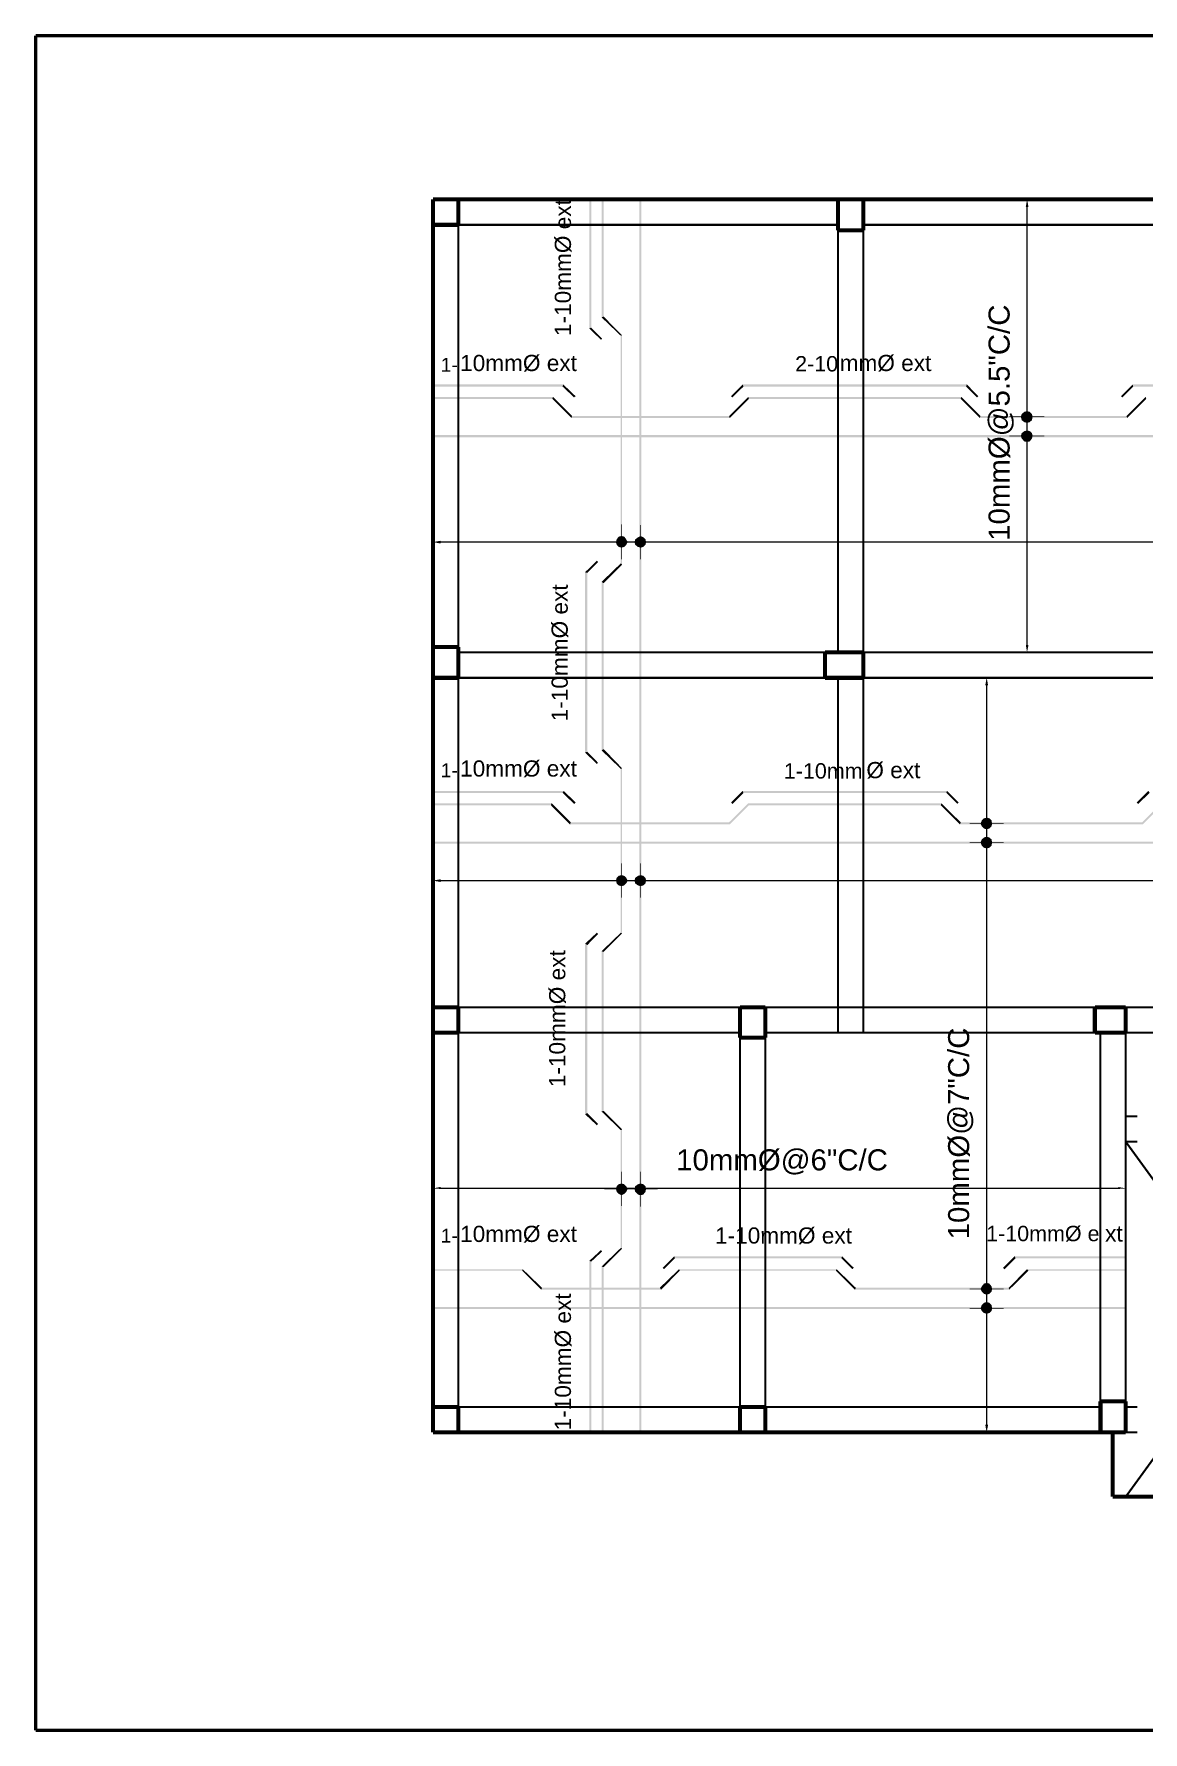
# Model space of a CAD drawing. Header units: millimetres. Extents: x 5 to 350, y 3 to 213.
# Drawn here: x 5 to 142.1, y 2.9 to 212.7 of the extents above; entities that cross this region are included whole.
import ezdxf

# ---------------------------------------------------------------- set-up
doc = ezdxf.new("R2010")
doc.units = ezdxf.units.MM
for name, color, linetype in [('H', 251, 'Continuous'), ('P', 255, 'Continuous'), ('T', 255, 'Continuous')]:
    doc.layers.add(name, color=color, linetype=linetype)
doc.styles.get("Standard").update_dxf_attribs({"font": 'arial.ttf'})

msp = doc.modelspace()

# ---------------------------------------------------------------- hatches: boundary and pattern name
at = {"layer": 'H', "linetype": 'Continuous'}
for points in [[(73.907, 176.442), (73.66, 192.282), (73.907, 192.282), (73.907, 176.442)], [(73.66, 176.354), (73.66, 192.282), (73.907, 176.442), (73.66, 176.354)], [(75.177, 177.712), (75.177, 192.282), (75.442, 177.8), (75.177, 177.712)], [(75.442, 177.8), (75.177, 192.282), (75.442, 192.282), (75.442, 177.8)], [(79.834, 39.97), (79.834, 192.282), (80.098, 39.97), (79.834, 39.97)], [(80.098, 39.97), (79.834, 192.282), (80.098, 192.282), (80.098, 39.97)], [(127.6, 191.347), (127.758, 192.282), (127.935, 191.347), (127.6, 191.347)], [(75.265, 175.084), (73.66, 176.354), (73.907, 176.442), (75.265, 175.084)], [(75.106, 174.925), (73.66, 176.354), (75.265, 175.084), (75.106, 174.925)], [(77.717, 175.507), (75.177, 177.712), (75.442, 177.8), (77.717, 175.507)], [(77.558, 175.436), (75.177, 177.712), (77.717, 175.507), (77.558, 175.436)], [(77.717, 147.144), (77.558, 175.436), (77.717, 175.507), (77.717, 147.144)], [(77.717, 147.144), (77.558, 147.32), (77.558, 175.436), (77.717, 147.144)], [(54.363, 169.157), (54.363, 169.422), (70.45, 169.422), (54.363, 169.157)], [(54.363, 169.157), (70.45, 169.422), (70.362, 169.157), (54.363, 169.157)], [(54.363, 167.64), (54.363, 167.887), (69.18, 167.887), (54.363, 167.64)], [(54.363, 167.64), (69.18, 167.887), (69.092, 167.64), (54.363, 167.64)], [(71.543, 165.523), (69.092, 167.64), (69.18, 167.887), (71.543, 165.523)], [(71.967, 167.975), (70.362, 169.157), (70.45, 169.422), (71.967, 167.975)], [(71.79, 167.816), (70.362, 169.157), (71.967, 167.975), (71.79, 167.816)], [(91.017, 165.276), (90.928, 165.523), (93.31, 167.887), (91.017, 165.276)], [(91.017, 165.276), (93.31, 167.887), (93.38, 167.64), (91.017, 165.276)], [(91.352, 167.816), (91.193, 167.975), (92.622, 169.422), (91.352, 167.816)], [(91.352, 167.816), (92.622, 169.422), (92.71, 169.157), (91.352, 167.816)], [(92.71, 169.157), (92.622, 169.422), (120.315, 169.422), (92.71, 169.157)], [(92.71, 169.157), (120.315, 169.422), (120.227, 169.157), (92.71, 169.157)], [(93.38, 167.64), (93.31, 167.887), (119.627, 167.887), (93.38, 167.64)], [(93.38, 167.64), (119.627, 167.887), (119.556, 167.64), (93.38, 167.64)], [(122.008, 165.523), (119.556, 167.64), (119.627, 167.887), (122.008, 165.523)], [(121.744, 167.975), (120.227, 169.157), (120.315, 169.422), (121.744, 167.975)], [(121.585, 167.816), (120.227, 169.157), (121.744, 167.975), (121.585, 167.816)], [(139.524, 167.816), (139.365, 167.975), (140.794, 169.422), (139.524, 167.816)], [(139.524, 167.816), (140.794, 169.422), (140.882, 169.157), (139.524, 167.816)], [(140.123, 165.276), (140.035, 165.523), (142.416, 167.887), (140.123, 165.276)], [(140.123, 165.276), (142.416, 167.887), (142.487, 167.64), (140.123, 165.276)], [(140.882, 169.157), (140.794, 169.422), (171.962, 169.422), (140.882, 169.157)], [(140.882, 169.157), (171.962, 169.422), (171.873, 169.157), (140.882, 169.157)], [(71.455, 165.276), (69.092, 167.64), (71.543, 165.523), (71.455, 165.276)], [(121.92, 165.276), (119.556, 167.64), (122.008, 165.523), (121.92, 165.276)], [(127, 165.435), (127.088, 165.77), (127.758, 165.435), (127, 165.435)], [(127.758, 165.435), (127.088, 165.77), (127.423, 166.035), (127.758, 165.435)], [(127.758, 165.435), (127.423, 166.035), (127.758, 166.123), (127.758, 165.435)], [(127.758, 165.435), (127.758, 166.123), (128.094, 166.035), (127.758, 165.435)], [(127.758, 165.435), (128.094, 166.035), (128.358, 165.77), (127.758, 165.435)], [(127.758, 165.435), (128.358, 165.77), (128.446, 165.435), (127.758, 165.435)], [(71.455, 165.276), (71.543, 165.523), (90.928, 165.523), (71.455, 165.276)], [(71.455, 165.276), (90.928, 165.523), (91.017, 165.276), (71.455, 165.276)], [(121.92, 165.276), (122.008, 165.523), (140.035, 165.523), (121.92, 165.276)], [(121.92, 165.276), (140.035, 165.523), (140.123, 165.276), (121.92, 165.276)], [(127.088, 165.012), (127, 165.435), (127.758, 165.435), (127.088, 165.012)], [(127.423, 164.765), (127.088, 165.012), (127.758, 165.435), (127.423, 164.765)], [(127.758, 163.072), (127.088, 163.407), (127.423, 163.654), (127.758, 163.072)], [(127.758, 164.677), (127.423, 164.765), (127.758, 165.435), (127.758, 164.677)], [(127.758, 163.072), (127.423, 163.654), (127.758, 163.742), (127.758, 163.072)], [(127.758, 164.677), (127.758, 165.435), (128.094, 164.765), (127.758, 164.677)], [(128.094, 164.765), (127.758, 165.435), (128.358, 165.012), (128.094, 164.765)], [(128.358, 165.012), (127.758, 165.435), (128.446, 165.435), (128.358, 165.012)], [(127.758, 163.072), (127.758, 163.742), (128.094, 163.654), (127.758, 163.072)], [(127.758, 163.072), (128.094, 163.654), (128.358, 163.407), (127.758, 163.072)], [(54.363, 162.895), (54.363, 163.16), (257.475, 163.16), (54.363, 162.895)], [(54.363, 162.895), (257.475, 163.16), (257.475, 162.895), (54.363, 162.895)], [(127, 163.072), (127.088, 163.407), (127.758, 163.072), (127, 163.072)], [(127.088, 162.736), (127, 163.072), (127.758, 163.072), (127.088, 162.736)], [(127.423, 162.384), (127.088, 162.736), (127.758, 163.072), (127.423, 162.384)], [(127.758, 162.313), (127.423, 162.384), (127.758, 163.072), (127.758, 162.313)], [(127.758, 163.072), (128.358, 163.407), (128.446, 163.072), (127.758, 163.072)], [(127.758, 162.313), (127.758, 163.072), (128.094, 162.384), (127.758, 162.313)], [(128.094, 162.384), (127.758, 163.072), (128.358, 162.736), (128.094, 162.384)], [(128.358, 162.736), (127.758, 163.072), (128.446, 163.072), (128.358, 162.736)], [(55.28, 149.772), (54.363, 149.948), (55.28, 150.107), (55.28, 149.772)], [(76.958, 149.948), (77.047, 150.283), (77.646, 149.948), (76.958, 149.948)], [(77.047, 149.613), (76.958, 149.948), (77.646, 149.948), (77.047, 149.613)], [(77.646, 149.948), (77.047, 150.283), (77.294, 150.618), (77.646, 149.948)], [(77.294, 149.348), (77.047, 149.613), (77.646, 149.948), (77.294, 149.348)], [(77.646, 149.948), (77.294, 150.618), (77.646, 150.707), (77.646, 149.948)], [(77.646, 149.26), (77.294, 149.348), (77.646, 149.948), (77.646, 149.26)], [(77.646, 149.948), (77.646, 150.707), (77.982, 150.618), (77.646, 149.948)], [(77.646, 149.948), (77.982, 150.618), (78.228, 150.283), (77.646, 149.948)], [(77.646, 149.948), (78.228, 150.283), (78.405, 149.948), (77.646, 149.948)], [(77.646, 149.26), (77.646, 149.948), (77.982, 149.348), (77.646, 149.26)], [(77.982, 149.348), (77.646, 149.948), (78.228, 149.613), (77.982, 149.348)], [(78.228, 149.613), (77.646, 149.948), (78.405, 149.948), (78.228, 149.613)], [(79.252, 149.948), (79.34, 150.283), (80.01, 149.948), (79.252, 149.948)], [(79.34, 149.613), (79.252, 149.948), (80.01, 149.948), (79.34, 149.613)], [(80.01, 149.948), (79.34, 150.283), (79.675, 150.53), (80.01, 149.948)], [(79.675, 149.348), (79.34, 149.613), (80.01, 149.948), (79.675, 149.348)], [(80.01, 149.948), (79.675, 150.53), (80.01, 150.707), (80.01, 149.948)], [(80.01, 149.26), (79.675, 149.348), (80.01, 149.948), (80.01, 149.26)], [(80.01, 149.948), (80.01, 150.707), (80.345, 150.53), (80.01, 149.948)], [(80.01, 149.948), (80.345, 150.53), (80.61, 150.283), (80.01, 149.948)], [(80.01, 149.948), (80.61, 150.283), (80.68, 149.948), (80.01, 149.948)], [(80.01, 149.26), (80.01, 149.948), (80.345, 149.348), (80.01, 149.26)], [(80.345, 149.348), (80.01, 149.948), (80.61, 149.613), (80.345, 149.348)], [(80.61, 149.613), (80.01, 149.948), (80.68, 149.948), (80.61, 149.613)], [(73.413, 146.138), (73.148, 146.226), (74.595, 147.655), (73.413, 146.138)], [(73.413, 146.138), (74.595, 147.655), (74.754, 147.496), (73.413, 146.138)], [(75.442, 144.868), (75.177, 145.027), (77.558, 147.32), (75.442, 144.868)], [(75.442, 144.868), (77.558, 147.32), (77.717, 147.144), (75.442, 144.868)], [(73.413, 124.037), (73.148, 146.226), (73.413, 146.138), (73.413, 124.037)], [(73.148, 123.948), (73.148, 146.226), (73.413, 124.037), (73.148, 123.948)], [(75.177, 124.213), (75.177, 145.027), (75.442, 124.372), (75.177, 124.213)], [(75.442, 124.372), (75.177, 145.027), (75.442, 144.868), (75.442, 124.372)], [(127.758, 136.313), (127.6, 137.248), (127.935, 137.248), (127.758, 136.313)], [(122.59, 132.256), (122.767, 133.174), (122.943, 132.256), (122.59, 132.256)], [(74.754, 122.678), (73.148, 123.948), (73.413, 124.037), (74.754, 122.678)], [(74.595, 122.52), (73.148, 123.948), (74.754, 122.678), (74.595, 122.52)], [(77.717, 122.008), (75.177, 124.213), (75.442, 124.372), (77.717, 122.008)], [(77.558, 121.92), (75.177, 124.213), (77.717, 122.008), (77.558, 121.92)], [(77.717, 101.6), (77.558, 121.92), (77.717, 122.008), (77.717, 101.6)], [(77.717, 101.6), (77.558, 101.688), (77.558, 121.92), (77.717, 101.6)], [(54.363, 118.957), (54.363, 119.204), (70.52, 119.204), (54.363, 118.957)], [(54.363, 118.957), (70.52, 119.204), (70.362, 118.957), (54.363, 118.957)], [(54.363, 117.44), (54.363, 117.687), (69.003, 117.687), (54.363, 117.44)], [(54.363, 117.44), (69.003, 117.687), (68.915, 117.44), (54.363, 117.44)], [(71.367, 115.323), (68.915, 117.44), (69.003, 117.687), (71.367, 115.323)], [(71.967, 117.775), (70.362, 118.957), (70.52, 119.204), (71.967, 117.775)], [(71.79, 117.598), (70.362, 118.957), (71.967, 117.775), (71.79, 117.598)], [(91.017, 115.058), (90.928, 115.323), (93.31, 117.687), (91.017, 115.058)], [(91.017, 115.058), (93.31, 117.687), (93.38, 117.44), (91.017, 115.058)], [(91.352, 117.598), (91.193, 117.775), (92.622, 119.204), (91.352, 117.598)], [(91.352, 117.598), (92.622, 119.204), (92.71, 118.957), (91.352, 117.598)], [(92.71, 118.957), (92.622, 119.204), (117.863, 119.204), (92.71, 118.957)], [(92.71, 118.957), (117.863, 119.204), (117.775, 118.957), (92.71, 118.957)], [(93.38, 117.44), (93.31, 117.687), (117.175, 117.687), (93.38, 117.44)], [(93.38, 117.44), (117.175, 117.687), (117.087, 117.44), (93.38, 117.44)], [(119.556, 115.323), (117.087, 117.44), (117.175, 117.687), (119.556, 115.323)], [(119.292, 117.775), (117.775, 118.957), (117.863, 119.204), (119.292, 117.775)], [(119.133, 117.598), (117.775, 118.957), (119.292, 117.775), (119.133, 117.598)], [(141.482, 117.598), (141.305, 117.775), (142.752, 119.204), (141.482, 117.598)], [(141.482, 117.598), (142.752, 119.204), (142.91, 118.957), (141.482, 117.598)], [(142.064, 115.058), (141.993, 115.323), (144.357, 117.687), (142.064, 115.058)], [(142.064, 115.058), (144.357, 117.687), (144.445, 117.44), (142.064, 115.058)], [(71.296, 115.058), (68.915, 117.44), (71.367, 115.323), (71.296, 115.058)], [(119.468, 115.058), (117.087, 117.44), (119.556, 115.323), (119.468, 115.058)], [(122.008, 115.147), (122.167, 115.57), (122.767, 115.147), (122.008, 115.147)], [(122.767, 115.147), (122.167, 115.57), (122.432, 115.817), (122.767, 115.147)], [(122.767, 115.147), (122.432, 115.817), (122.767, 115.905), (122.767, 115.147)], [(122.767, 115.147), (122.767, 115.905), (123.102, 115.817), (122.767, 115.147)], [(122.767, 115.147), (123.102, 115.817), (123.366, 115.57), (122.767, 115.147)], [(122.767, 115.147), (123.366, 115.57), (123.437, 115.147), (122.767, 115.147)], [(71.296, 115.058), (71.367, 115.323), (90.928, 115.323), (71.296, 115.058)], [(71.296, 115.058), (90.928, 115.323), (91.017, 115.058), (71.296, 115.058)], [(119.468, 115.058), (119.556, 115.323), (141.993, 115.323), (119.468, 115.058)], [(119.468, 115.058), (141.993, 115.323), (142.064, 115.058), (119.468, 115.058)], [(122.167, 114.812), (122.008, 115.147), (122.767, 115.147), (122.167, 114.812)], [(122.432, 114.547), (122.167, 114.812), (122.767, 115.147), (122.432, 114.547)], [(122.767, 112.854), (122.167, 113.206), (122.432, 113.453), (122.767, 112.854)], [(122.767, 114.476), (122.432, 114.547), (122.767, 115.147), (122.767, 114.476)], [(122.767, 112.854), (122.432, 113.453), (122.767, 113.542), (122.767, 112.854)], [(122.767, 114.476), (122.767, 115.147), (123.102, 114.547), (122.767, 114.476)], [(123.102, 114.547), (122.767, 115.147), (123.366, 114.812), (123.102, 114.547)], [(123.366, 114.812), (122.767, 115.147), (123.437, 115.147), (123.366, 114.812)], [(122.767, 112.854), (122.767, 113.542), (123.102, 113.453), (122.767, 112.854)], [(122.767, 112.854), (123.102, 113.453), (123.366, 113.206), (122.767, 112.854)], [(54.363, 112.695), (54.363, 112.942), (272.203, 112.942), (54.363, 112.695)], [(54.363, 112.695), (272.203, 112.942), (272.203, 112.695), (54.363, 112.695)], [(122.008, 112.854), (122.167, 113.206), (122.767, 112.854), (122.008, 112.854)], [(122.167, 112.43), (122.008, 112.854), (122.767, 112.854), (122.167, 112.43)], [(122.432, 112.183), (122.167, 112.43), (122.767, 112.854), (122.432, 112.183)], [(122.767, 112.095), (122.432, 112.183), (122.767, 112.854), (122.767, 112.095)], [(122.767, 112.854), (123.366, 113.206), (123.437, 112.854), (122.767, 112.854)], [(122.767, 112.095), (122.767, 112.854), (123.102, 112.183), (122.767, 112.095)], [(123.102, 112.183), (122.767, 112.854), (123.366, 112.43), (123.102, 112.183)], [(123.366, 112.43), (122.767, 112.854), (123.437, 112.854), (123.366, 112.43)], [(55.28, 107.95), (54.363, 108.126), (55.28, 108.285), (55.28, 107.95)], [(76.958, 108.126), (77.047, 108.462), (77.646, 108.126), (76.958, 108.126)], [(77.047, 107.774), (76.958, 108.126), (77.646, 108.126), (77.047, 107.774)], [(77.646, 108.126), (77.047, 108.462), (77.294, 108.708), (77.646, 108.126)], [(77.294, 107.527), (77.047, 107.774), (77.646, 108.126), (77.294, 107.527)], [(77.646, 108.126), (77.294, 108.708), (77.646, 108.797), (77.646, 108.126)], [(77.646, 107.438), (77.294, 107.527), (77.646, 108.126), (77.646, 107.438)], [(77.646, 108.126), (77.646, 108.797), (77.982, 108.708), (77.646, 108.126)], [(77.646, 108.126), (77.982, 108.708), (78.228, 108.462), (77.646, 108.126)], [(77.646, 108.126), (78.228, 108.462), (78.405, 108.126), (77.646, 108.126)], [(77.646, 107.438), (77.646, 108.126), (77.982, 107.527), (77.646, 107.438)], [(77.982, 107.527), (77.646, 108.126), (78.228, 107.774), (77.982, 107.527)], [(78.228, 107.774), (77.646, 108.126), (78.405, 108.126), (78.228, 107.774)], [(79.252, 108.126), (79.34, 108.462), (80.01, 108.126), (79.252, 108.126)], [(79.34, 107.774), (79.252, 108.126), (80.01, 108.126), (79.34, 107.774)], [(80.01, 108.126), (79.34, 108.462), (79.675, 108.708), (80.01, 108.126)], [(79.675, 107.527), (79.34, 107.774), (80.01, 108.126), (79.675, 107.527)], [(80.01, 108.126), (79.675, 108.708), (80.01, 108.797), (80.01, 108.126)], [(80.01, 107.438), (79.675, 107.527), (80.01, 108.126), (80.01, 107.438)], [(80.01, 108.126), (80.01, 108.797), (80.345, 108.708), (80.01, 108.126)], [(80.01, 108.126), (80.345, 108.708), (80.61, 108.462), (80.01, 108.126)], [(80.01, 108.126), (80.61, 108.462), (80.68, 108.126), (80.01, 108.126)], [(80.01, 107.438), (80.01, 108.126), (80.345, 107.527), (80.01, 107.438)], [(80.345, 107.527), (80.01, 108.126), (80.61, 107.774), (80.345, 107.527)], [(80.61, 107.774), (80.01, 108.126), (80.68, 108.126), (80.61, 107.774)], [(73.413, 100.154), (73.148, 100.33), (74.595, 101.688), (73.413, 100.154)], [(73.413, 100.154), (74.595, 101.688), (74.754, 101.512), (73.413, 100.154)], [(75.442, 99.307), (75.177, 99.395), (77.558, 101.688), (75.442, 99.307)], [(75.442, 99.307), (77.558, 101.688), (77.717, 101.6), (75.442, 99.307)], [(73.413, 79.41), (73.148, 100.33), (73.413, 100.154), (73.413, 79.41)], [(73.148, 79.252), (73.148, 100.33), (73.413, 79.41), (73.148, 79.252)], [(75.177, 79.587), (75.177, 99.395), (75.442, 79.675), (75.177, 79.587)], [(75.442, 79.675), (75.177, 99.395), (75.442, 99.307), (75.442, 79.675)], [(74.754, 78.07), (73.148, 79.252), (73.413, 79.41), (74.754, 78.07)], [(74.595, 77.893), (73.148, 79.252), (74.754, 78.07), (74.595, 77.893)], [(77.717, 77.382), (75.177, 79.587), (75.442, 79.675), (77.717, 77.382)], [(77.558, 77.294), (75.177, 79.587), (77.717, 77.382), (77.558, 77.294)], [(77.717, 62.653), (77.558, 77.294), (77.717, 77.382), (77.717, 62.653)], [(77.717, 62.653), (77.558, 62.742), (77.558, 77.294), (77.717, 62.653)], [(55.28, 70.026), (54.363, 70.097), (55.28, 70.273), (55.28, 70.026)], [(76.958, 70.026), (77.047, 70.362), (77.646, 70.026), (76.958, 70.026)], [(77.047, 69.674), (76.958, 70.026), (77.646, 70.026), (77.047, 69.674)], [(77.646, 70.026), (77.047, 70.362), (77.294, 70.608), (77.646, 70.026)], [(77.294, 69.427), (77.047, 69.674), (77.646, 70.026), (77.294, 69.427)], [(77.646, 70.026), (77.294, 70.608), (77.646, 70.697), (77.646, 70.026)], [(77.646, 69.25), (77.294, 69.427), (77.646, 70.026), (77.646, 69.25)], [(77.646, 70.026), (77.646, 70.697), (77.982, 70.608), (77.646, 70.026)], [(77.646, 70.026), (77.982, 70.608), (78.228, 70.362), (77.646, 70.026)], [(77.646, 70.026), (78.228, 70.362), (78.405, 70.026), (77.646, 70.026)], [(77.646, 69.25), (77.646, 70.026), (77.982, 69.427), (77.646, 69.25)], [(77.982, 69.427), (77.646, 70.026), (78.228, 69.674), (77.982, 69.427)], [(78.228, 69.674), (77.646, 70.026), (78.405, 70.026), (78.228, 69.674)], [(79.252, 70.026), (79.34, 70.362), (80.01, 70.026), (79.252, 70.026)], [(79.34, 69.674), (79.252, 70.026), (80.01, 70.026), (79.34, 69.674)], [(80.01, 70.026), (79.34, 70.362), (79.675, 70.608), (80.01, 70.026)], [(79.675, 69.338), (79.34, 69.674), (80.01, 70.026), (79.675, 69.338)], [(80.01, 70.026), (79.675, 70.608), (80.01, 70.697), (80.01, 70.026)], [(80.01, 69.25), (79.675, 69.338), (80.01, 70.026), (80.01, 69.25)], [(80.01, 70.026), (80.01, 70.697), (80.345, 70.608), (80.01, 70.026)], [(80.01, 70.026), (80.345, 70.608), (80.61, 70.362), (80.01, 70.026)], [(80.01, 70.026), (80.61, 70.362), (80.68, 70.026), (80.01, 70.026)], [(80.01, 69.25), (80.01, 70.026), (80.345, 69.338), (80.01, 69.25)], [(80.345, 69.338), (80.01, 70.026), (80.61, 69.674), (80.345, 69.338)], [(80.61, 69.674), (80.01, 70.026), (80.68, 70.026), (80.61, 69.674)], [(139.03, 70.026), (139.03, 70.273), (139.947, 70.097), (139.03, 70.026)], [(73.907, 61.048), (73.66, 61.136), (75.106, 62.477), (73.907, 61.048)], [(73.66, 39.97), (73.66, 61.136), (73.907, 39.97), (73.66, 39.97)], [(73.907, 39.97), (73.66, 61.136), (73.907, 61.048), (73.907, 39.97)], [(73.907, 61.048), (75.106, 62.477), (75.265, 62.318), (73.907, 61.048)], [(75.442, 60.36), (75.177, 60.448), (77.558, 62.742), (75.442, 60.36)], [(75.442, 60.36), (77.558, 62.742), (77.717, 62.653), (75.442, 60.36)], [(82.885, 60.113), (82.726, 60.29), (84.155, 61.718), (82.885, 60.113)], [(82.885, 60.113), (84.155, 61.718), (84.243, 61.472), (82.885, 60.113)], [(84.243, 61.472), (84.155, 61.718), (104.898, 61.718), (84.243, 61.472)], [(84.243, 61.472), (104.898, 61.718), (104.81, 61.472), (84.243, 61.472)], [(106.345, 60.29), (104.81, 61.472), (104.898, 61.718), (106.345, 60.29)], [(106.168, 60.113), (104.81, 61.472), (106.345, 60.29), (106.168, 60.113)], [(124.972, 60.113), (124.795, 60.29), (126.242, 61.718), (124.972, 60.113)], [(124.972, 60.113), (126.242, 61.718), (126.33, 61.472), (124.972, 60.113)], [(126.33, 61.472), (126.242, 61.718), (139.947, 61.718), (126.33, 61.472)], [(126.33, 61.472), (139.947, 61.718), (139.947, 61.472), (126.33, 61.472)], [(54.363, 59.937), (54.363, 60.113), (65.44, 60.113), (54.363, 59.937)], [(54.363, 59.937), (65.44, 60.113), (65.37, 59.937), (54.363, 59.937)], [(67.822, 57.82), (65.37, 59.937), (65.44, 60.113), (67.822, 57.82)], [(67.733, 57.573), (65.37, 59.937), (67.822, 57.82), (67.733, 57.573)], [(75.177, 39.97), (75.177, 60.448), (75.442, 39.97), (75.177, 39.97)], [(75.442, 39.97), (75.177, 60.448), (75.442, 60.36), (75.442, 39.97)], [(82.55, 57.573), (82.374, 57.82), (84.755, 60.113), (82.55, 57.573)], [(82.55, 57.573), (84.755, 60.113), (84.843, 59.937), (82.55, 57.573)], [(84.843, 59.937), (84.755, 60.113), (104.228, 60.113), (84.843, 59.937)], [(84.843, 59.937), (104.228, 60.113), (104.14, 59.937), (84.843, 59.937)], [(106.592, 57.82), (104.14, 59.937), (104.228, 60.113), (106.592, 57.82)], [(106.504, 57.573), (104.14, 59.937), (106.592, 57.82), (106.504, 57.573)], [(125.554, 57.573), (125.483, 57.82), (127.758, 60.113), (125.554, 57.573)], [(125.554, 57.573), (127.758, 60.113), (127.935, 59.937), (125.554, 57.573)], [(127.935, 59.937), (127.758, 60.113), (139.947, 60.113), (127.935, 59.937)], [(127.935, 59.937), (139.947, 60.113), (139.947, 59.937), (127.935, 59.937)], [(67.733, 57.573), (67.822, 57.82), (82.374, 57.82), (67.733, 57.573)], [(67.733, 57.573), (82.374, 57.82), (82.55, 57.573), (67.733, 57.573)], [(106.504, 57.573), (106.592, 57.82), (125.483, 57.82), (106.504, 57.573)], [(106.504, 57.573), (125.483, 57.82), (125.554, 57.573), (106.504, 57.573)], [(122.008, 57.662), (122.167, 57.997), (122.767, 57.662), (122.008, 57.662)], [(122.167, 57.326), (122.008, 57.662), (122.767, 57.662), (122.167, 57.326)], [(122.767, 57.662), (122.167, 57.997), (122.432, 58.332), (122.767, 57.662)], [(122.432, 57.062), (122.167, 57.326), (122.767, 57.662), (122.432, 57.062)], [(122.767, 57.662), (122.432, 58.332), (122.767, 58.42), (122.767, 57.662)], [(122.767, 56.974), (122.432, 57.062), (122.767, 57.662), (122.767, 56.974)], [(122.767, 57.662), (122.767, 58.42), (123.102, 58.332), (122.767, 57.662)], [(122.767, 57.662), (123.102, 58.332), (123.366, 57.997), (122.767, 57.662)], [(122.767, 57.662), (123.366, 57.997), (123.437, 57.662), (122.767, 57.662)], [(122.767, 56.974), (122.767, 57.662), (123.102, 57.062), (122.767, 56.974)], [(123.102, 57.062), (122.767, 57.662), (123.366, 57.326), (123.102, 57.062)], [(123.366, 57.326), (122.767, 57.662), (123.437, 57.662), (123.366, 57.326)], [(54.363, 55.21), (54.363, 55.457), (139.947, 55.457), (54.363, 55.21)], [(54.363, 55.21), (139.947, 55.457), (139.947, 55.21), (54.363, 55.21)], [(122.008, 55.28), (122.167, 55.704), (122.767, 55.28), (122.008, 55.28)], [(122.167, 54.945), (122.008, 55.28), (122.767, 55.28), (122.167, 54.945)], [(122.767, 55.28), (122.167, 55.704), (122.432, 55.968), (122.767, 55.28)], [(122.432, 54.698), (122.167, 54.945), (122.767, 55.28), (122.432, 54.698)], [(122.767, 55.28), (122.432, 55.968), (122.767, 56.056), (122.767, 55.28)], [(122.767, 54.61), (122.432, 54.698), (122.767, 55.28), (122.767, 54.61)], [(122.767, 55.28), (122.767, 56.056), (123.102, 55.968), (122.767, 55.28)], [(122.767, 55.28), (123.102, 55.968), (123.366, 55.704), (122.767, 55.28)], [(122.767, 55.28), (123.366, 55.704), (123.437, 55.28), (122.767, 55.28)], [(122.767, 54.61), (122.767, 55.28), (123.102, 54.698), (122.767, 54.61)], [(123.102, 54.698), (122.767, 55.28), (123.366, 54.945), (123.102, 54.698)], [(123.366, 54.945), (122.767, 55.28), (123.437, 55.28), (123.366, 54.945)], [(122.767, 39.97), (122.59, 40.887), (122.943, 40.887), (122.767, 39.97)]]:
    msp.add_hatch(color=256, dxfattribs=at).paths.add_polyline_path(points)

# ---------------------------------------------------------------- linework, layer by layer
at = {"layer": 'P'}
for points, const_width in [([(5.256, 212.513), (350.273, 212.513)], 0.423), ([(5.256, 3.14), (5.256, 212.513)], 0.423), ([(5.256, 212.513), (5.256, 212.513)], 0.423), ([(5.256, 212.513), (350.273, 212.513)], 0.423), ([(5.256, 3.14), (5.256, 212.513)], 0.423), ([(5.256, 212.513), (5.256, 212.513)], 0.423), ([(54.363, 192.282), (57.485, 192.282)], 0.508), ([(54.363, 189.142), (54.363, 192.282)], 0.508), ([(54.363, 192.282), (54.363, 192.282)], 0.508), ([(54.363, 39.97), (54.363, 192.282)], 0.508), ([(54.363, 192.282), (257.475, 192.282)], 0.508), ([(57.485, 192.282), (57.485, 189.142)], 0.508), ([(57.485, 192.282), (104.387, 192.282)], 0.254), ([(104.387, 192.282), (107.527, 192.282)], 0.508), ([(104.387, 188.472), (104.387, 192.282)], 0.508), ([(104.387, 192.282), (104.387, 192.282)], 0.508), ([(107.527, 192.282), (107.527, 188.472)], 0.508), ([(107.527, 192.282), (154.34, 192.282)], 0.254), ([(127.758, 137.248), (127.758, 191.347)], 0.169), ([(130.722, 192.282), (128.693, 192.282)], 0.169), ([(57.485, 189.142), (54.363, 189.142)], 0.508), ([(54.363, 136.984), (54.363, 189.142)], 0.254), ([(57.485, 189.142), (104.387, 189.142)], 0.254), ([(57.485, 136.984), (57.485, 189.142)], 0.254), ([(107.527, 189.142), (154.34, 189.142)], 0.254), ([(107.527, 188.472), (104.387, 188.472)], 0.508), ([(104.387, 188.472), (104.387, 136.313)], 0.254), ([(107.527, 188.472), (107.527, 136.313)], 0.254), ([(54.363, 169.333), (54.363, 169.422)], 0.254), ([(127.758, 167.552), (127.758, 165.435)], 0.085), ([(127.758, 165.435), (125.554, 165.435)], 0.085), ([(127.758, 165.435), (129.875, 165.435)], 0.085), ([(127.758, 163.23), (127.758, 165.435)], 0.085), ([(127.758, 165.188), (127.758, 163.072)], 0.085), ([(127.758, 163.072), (125.554, 163.072)], 0.085), ([(127.758, 163.072), (129.875, 163.072)], 0.085), ([(127.758, 160.867), (127.758, 163.072)], 0.085), ([(77.646, 152.153), (77.646, 149.948)], 0.085), ([(80.01, 152.065), (80.01, 149.948)], 0.085), ([(54.363, 146.808), (54.363, 149.013)], 0.169), ([(55.28, 149.948), (256.54, 149.948)], 0.169), ([(77.646, 149.948), (75.53, 149.948)], 0.085), ([(77.646, 149.948), (79.763, 149.948)], 0.085), ([(77.646, 147.832), (77.646, 149.948)], 0.085), ([(80.01, 149.948), (77.805, 149.948)], 0.085), ([(80.01, 149.948), (82.127, 149.948)], 0.085), ([(80.01, 147.832), (80.01, 149.948)], 0.085), ([(54.363, 136.984), (57.485, 136.984)], 0.508), ([(54.363, 133.174), (54.363, 136.984)], 0.508), ([(54.363, 136.984), (54.363, 136.984)], 0.508), ([(57.485, 136.984), (57.485, 133.174)], 0.508), ([(57.485, 136.313), (154.34, 136.313)], 0.254), ([(102.782, 133.174), (102.782, 136.313)], 0.508), ([(102.782, 136.313), (107.527, 136.313)], 0.508), ([(107.527, 136.313), (107.527, 133.174)], 0.508), ([(107.527, 136.313), (107.527, 136.313)], 0.508), ([(124.636, 136.313), (126.824, 136.313)], 0.169), ([(57.485, 133.174), (54.363, 133.174)], 0.508), ([(54.363, 133.174), (254.335, 133.174)], 0.254), ([(54.363, 92.463), (54.363, 133.174)], 0.254), ([(57.485, 92.463), (57.485, 133.174)], 0.254), ([(107.527, 133.174), (102.782, 133.174)], 0.508), ([(104.387, 133.174), (104.387, 89.323)], 0.254), ([(107.527, 133.174), (107.527, 89.323)], 0.254), ([(122.767, 40.887), (122.767, 132.256)], 0.169), ([(125.906, 133.174), (123.702, 133.174)], 0.169), ([(54.363, 119.133), (54.363, 119.204)], 0.254), ([(122.767, 117.352), (122.767, 115.147)], 0.085), ([(122.767, 115.147), (120.65, 115.147)], 0.085), ([(122.767, 115.147), (124.883, 115.147)], 0.085), ([(122.767, 113.03), (122.767, 115.147)], 0.085), ([(122.767, 114.97), (122.767, 112.854)], 0.085), ([(122.767, 112.854), (120.65, 112.854)], 0.085), ([(122.767, 112.854), (124.883, 112.854)], 0.085), ([(122.767, 110.666), (122.767, 112.854)], 0.085), ([(77.646, 110.243), (77.646, 108.126)], 0.085), ([(80.01, 110.243), (80.01, 108.126)], 0.085), ([(54.363, 104.987), (54.363, 107.192)], 0.169), ([(55.28, 108.126), (271.268, 108.126)], 0.169), ([(77.646, 108.126), (75.53, 108.126)], 0.085), ([(77.646, 108.126), (79.763, 108.126)], 0.085), ([(77.646, 106.01), (77.646, 108.126)], 0.085), ([(80.01, 108.126), (77.805, 108.126)], 0.085), ([(80.01, 108.126), (82.127, 108.126)], 0.085), ([(80.01, 106.01), (80.01, 108.126)], 0.085), ([(54.363, 92.463), (57.485, 92.463)], 0.508), ([(54.363, 89.323), (54.363, 92.463)], 0.508), ([(54.363, 92.463), (54.363, 92.463)], 0.508), ([(57.485, 92.463), (57.485, 89.323)], 0.508), ([(57.485, 92.463), (136.137, 92.463)], 0.254), ([(92.287, 92.463), (95.426, 92.463)], 0.508), ([(92.287, 88.724), (92.287, 92.463)], 0.508), ([(92.287, 92.463), (92.287, 92.463)], 0.508), ([(95.426, 92.463), (95.426, 88.724)], 0.508), ([(136.137, 89.323), (136.137, 92.463)], 0.508), ([(136.137, 92.463), (139.947, 92.463)], 0.508), ([(139.947, 92.463), (139.947, 89.323)], 0.508), ([(139.947, 92.463), (139.947, 92.463)], 0.508), ([(139.947, 92.463), (171.873, 92.463)], 0.254), ([(57.485, 89.323), (54.363, 89.323)], 0.508), ([(54.363, 43.092), (54.363, 89.323)], 0.254), ([(57.485, 89.323), (92.287, 89.323)], 0.254), ([(57.485, 43.092), (57.485, 89.323)], 0.254), ([(95.426, 88.724), (92.287, 88.724)], 0.508), ([(92.287, 43.092), (92.287, 88.724)], 0.254), ([(95.426, 89.323), (136.137, 89.323)], 0.254), ([(95.426, 88.724), (95.426, 43.092)], 0.254), ([(139.947, 89.323), (136.137, 89.323)], 0.508), ([(136.825, 43.78), (136.825, 89.323)], 0.254), ([(139.947, 89.323), (171.873, 89.323)], 0.254), ([(139.947, 43.78), (139.947, 89.323)], 0.254), ([(139.947, 78.987), (141.393, 78.987)], 0.254), ([(139.947, 75.865), (171.873, 31.997)], 0.254), ([(171.873, 75.865), (139.947, 31.997)], 0.254), ([(139.947, 75.865), (141.393, 75.865)], 0.254), ([(77.646, 72.143), (77.646, 70.026)], 0.085), ([(80.01, 72.143), (80.01, 70.026)], 0.085), ([(139.947, 73.148), (139.947, 71.12)], 0.169), ([(54.363, 66.975), (54.363, 69.18)], 0.169), ([(55.28, 70.097), (139.03, 70.097)], 0.169), ([(77.646, 70.026), (75.53, 70.026)], 0.085), ([(77.646, 70.026), (79.763, 70.026)], 0.085), ([(77.646, 67.91), (77.646, 70.026)], 0.085), ([(80.01, 70.026), (77.805, 70.026)], 0.085), ([(80.01, 70.026), (82.127, 70.026)], 0.085), ([(80.01, 67.822), (80.01, 70.026)], 0.085), ([(122.767, 59.866), (122.767, 57.662)], 0.085), ([(122.767, 57.662), (120.65, 57.662)], 0.085), ([(122.767, 57.662), (124.883, 57.662)], 0.085), ([(122.767, 55.545), (122.767, 57.662)], 0.085), ([(122.767, 57.485), (122.767, 55.28)], 0.085), ([(122.767, 55.28), (120.65, 55.28)], 0.085), ([(122.767, 55.28), (124.883, 55.28)], 0.085), ([(122.767, 53.164), (122.767, 55.28)], 0.085), ([(57.485, 43.092), (54.363, 43.092)], 0.508), ([(54.363, 43.092), (54.363, 39.97)], 0.508), ([(57.485, 39.97), (57.485, 43.092)], 0.508), ([(57.485, 43.092), (92.287, 43.092)], 0.254), ([(95.426, 43.092), (92.287, 43.092)], 0.508), ([(92.287, 43.092), (92.287, 39.97)], 0.508), ([(95.426, 39.97), (95.426, 43.092)], 0.508), ([(95.426, 43.092), (136.825, 43.092)], 0.254), ([(139.947, 43.78), (136.825, 43.78)], 0.508), ([(136.825, 43.78), (136.825, 39.97)], 0.508), ([(139.947, 39.97), (139.947, 43.78)], 0.508), ([(139.947, 43.092), (141.393, 43.092)], 0.254), ([(54.363, 39.97), (57.485, 39.97)], 0.508), ([(54.363, 39.97), (54.363, 39.97)], 0.508), ([(138.342, 39.97), (54.363, 39.97)], 0.508), ([(54.363, 39.97), (54.363, 39.97)], 0.508), ([(54.363, 39.97), (92.287, 39.97)], 0.254), ([(92.287, 39.97), (95.426, 39.97)], 0.508), ([(92.287, 39.97), (92.287, 39.97)], 0.508), ([(95.426, 39.97), (136.825, 39.97)], 0.254), ([(119.627, 39.97), (121.832, 39.97)], 0.169), ([(136.825, 39.97), (139.947, 39.97)], 0.508), ([(136.825, 39.97), (136.825, 39.97)], 0.508), ([(138.342, 31.997), (138.342, 39.97)], 0.508), ([(139.947, 39.97), (141.393, 39.97)], 0.254), ([(173.478, 31.997), (138.342, 31.997)], 0.508), ([(350.273, 3.14), (5.256, 3.14)], 0.423), ([(350.273, 3.14), (5.256, 3.14)], 0.423)]:
    msp.add_lwpolyline(points, dxfattribs=dict(at, const_width=const_width))

# ---------------------------------------------------------------- texts
at = {"layer": 'T', "attachment_point": 1, "rotation": 90}
for s, insert, char_height in [('{\\fArial|b0|i0|c0|p18;1-10mmØ ext}', (69.4, 175.4), 2), ('{\\fArial|b0|i0|c0|p18;10mmØ@5.5"C/C}', (123, 150.1), 2.6), ('{\\fArial|b0|i0|c0|p18;1-10mmØ ext}', (69, 127.8), 2), ('{\\fArial|b0|i0|c0|p18;1-10mmØ ext}', (68.7, 82.6), 2), ('{\\fArial|b0|i0|c0|p18;10mmØ@7"C/C}', (118, 63.8), 2.6), ('{\\fArial|b0|i0|c0|p18;1-10mmØ ext}', (69.4, 40.2), 2)]:
    msp.add_mtext(s, dxfattribs=dict(at, insert=insert, char_height=char_height))
at = {"layer": 'T', "attachment_point": 7}
for s, insert, char_height in [('{\\fArial|b0|i0|c0|p18;1-}', (55.3, 171), 1.7), ('{\\fArial|b0|i0|c0|p18;10mmØ ext}', (57.7, 171), 2), ('{\\fArial|b0|i0|c0|p18;2-10}', (99.1, 171), 1.9), ('{\\fArial|b0|i0|c0|p18;mmØ ext}', (104.6, 171), 2), ('{\\fArial|b0|i0|c0|p18;1-}', (55.3, 120.9), 1.7), ('{\\fArial|b0|i0|c0|p18;10mmØ ext}', (57.7, 120.9), 2), ('{\\fArial|b0|i0|c0|p18;1-10mm}', (97.7, 120.7), 1.9), ('{\\fArial|b0|i0|c0|p18;Ø ext}', (107.9, 120.7), 2), ('{\\fArial|b0|i0|c0|p18;10mmØ@6"C/C}', (84.4, 71.8), 2.6), ('{\\fArial|b0|i0|c0|p18;1-}', (55.3, 63.4), 1.7), ('{\\fArial|b0|i0|c0|p18;10mmØ ext}', (57.7, 63.4), 2), ('{\\fArial|b0|i0|c0|p18;1-10mmØ ext}', (89.2, 63.2), 2), ('{\\fArial|b0|i0|c0|p18;1-10mmØ e}', (122.7, 63.5), 1.9), ('{\\fArial|b0|i0|c0|p18;xt}', (137.4, 63.5), 2)]:
    msp.add_mtext(s, dxfattribs=dict(at, insert=insert, char_height=char_height))

doc.saveas('drawing.dxf')
